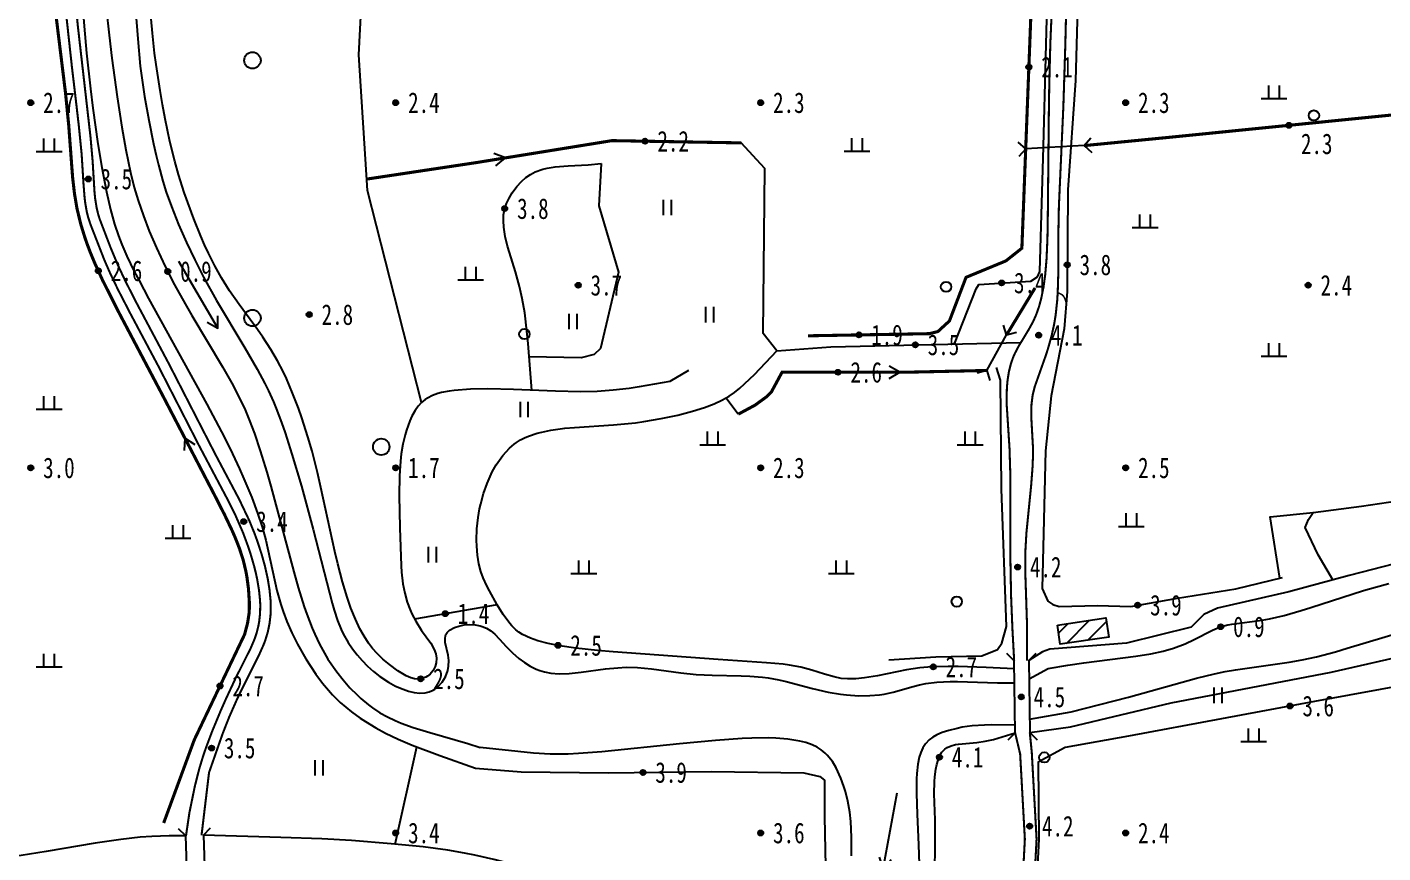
# Model space of a CAD drawing. Header units: metres. Extents: x 494039 to 619385, y 3351420 to 3402703.
# Drawn here: x 580710.4 to 580973.6, y 3397642 to 3397802.2 of the extents above; entities that cross this region are included whole.
import ezdxf
from ezdxf.enums import TextEntityAlignment as Align

# ---------------------------------------------------------------- set-up
doc = ezdxf.new("R2010")
doc.units = ezdxf.units.M
for name, pattern in [('2180', [0]), ('4410a', [0]), ('8521', [0]), ('9610', [0])]:
    doc.linetypes.add(name, pattern=pattern)
for name, color, linetype in [('210100', 130, 'Continuous'), ('220200', 130, 'Continuous'), ('220900', 130, '2180'), ('261301', 141, 'Continuous'), ('310300', 8, 'Continuous'), ('430300', 8, 'Continuous'), ('440100', 8, 'Continuous'), ('510301', 8, 'Continuous'), ('720100', 8, 'Continuous'), ('760201', 8, '8521'), ('810100', 8, '9610'), ('810302', 8, 'Continuous'), ('810501', 8, 'Continuous'), ('810600', 8, 'Continuous')]:
    doc.layers.add(name, color=color, linetype=linetype)
doc.layers.add('710101', color=8, linetype='Continuous', lineweight=0)

# ---------------------------------------------------------------- blocks, each defined once
blk = doc.blocks.new('gc170')
at = {"linetype": 'Continuous'}
blk.add_circle((0, 0), 0.5, dxfattribs=at)
blk = doc.blocks.new('gu')
at = {"flags": 128}
for points in [[(3.75, 0), (-3.75, 0)], [(2.71, -0.6), (3.75, 0), (3.75, 0), (2.71, 0.6)]]:
    blk.add_lwpolyline(points, dxfattribs=at)
blk = doc.blocks.new('p_point')
for radius in [0.25, 0.2, 0.15, 0.1, 0.05]:
    blk.add_circle((0, 0), radius)
blk.add_point((0, 0))
blk = doc.blocks.new('ve')
at = {"color": 0, "linetype": 'Continuous'}
for p, q in [((-0.4, 1.5), (-0.4, 0)), ((0.4, 0), (0.4, 1.5))]:
    blk.add_line(p, q, dxfattribs=at)
blk = doc.blocks.new('v1')
blk.add_circle((0, 0), 0.8)
blk = doc.blocks.new('vm')
at = {"linetype": 'Continuous'}
for p, q in [((1.25, 0), (-1.25, 0)), ((-0.5, 0), (-0.5, 1.3)), ((0.5, 1.3), (0.5, 0))]:
    blk.add_line(p, q, dxfattribs=at)
blk = doc.blocks.new('1-3&1-4')
at = {"layer": '310300', "linetype": 'Continuous'}
h = blk.add_hatch(dxfattribs=at)
h.set_pattern_fill('ANSI31', color=8, scale=20, style=0)
h.set_pattern_definition([(45, (0, 0), (-1.767766953, 1.767766953), [])])
h.paths.add_polyline_path([(580910.408, 3397686.1959), (580919.8163, 3397687.5823), (580920.3667, 3397683.8475), (580910.9583, 3397682.4611)])
at = {"layer": '210100', "color": 141, "linetype": 'Continuous', "flags": 128}
for points in [[(580725.7329, 3397805.865), (580726.3085, 3397800.6427), (580726.8462, 3397796.1685), (580727.8384, 3397788.7259), (580728.7495, 3397782.7984), (580729.5387, 3397778.3805), (580730.4654, 3397774.0004), (580731.1916, 3397771.1105), (580731.9293, 3397768.5882), (580732.9497, 3397765.6018), (580734.0933, 3397762.6527), (580735.4983, 3397759.3744), (580737.1828, 3397755.7788), (580738.9857, 3397752.2367), (580741.0339, 3397748.5357), (580742.366, 3397746.2565), (580748.3226, 3397736.3077), (580750.1231, 3397733.108), (580751.5708, 3397730.3251), (580752.6809, 3397727.9646), (580753.5065, 3397726.0044), (580754.5106, 3397723.3487), (580755.6473, 3397719.9776), (580756.8897, 3397715.8791), (580757.6684, 3397713.1248), (580762.1339, 3397696.4933), (580763.0046, 3397693.4882), (580764.1803, 3397689.7569), (580764.6918, 3397688.28), (580765.7166, 3397685.6056), (580766.2287, 3397684.4077), (580767.123, 3397682.5199), (580767.7698, 3397681.3018), (580768.7868, 3397679.5904), (580770.4879, 3397677.1176), (580771.7271, 3397675.544), (580773.0442, 3397674.0421), (580774.4369, 3397672.6249), (580775.1616, 3397671.9528), (580776.6685, 3397670.6928), (580777.4518, 3397670.1099), (580778.8816, 3397669.1716), (580780.3305, 3397668.3708), (580781.8303, 3397667.662), (580782.9828, 3397667.1806), (580785.3442, 3397666.3195), (580788.5728, 3397665.3164), (580795.922, 3397663.2129), (580798.324, 3397662.4252)], [(580729.1027, 3397834.55), (580731.8566, 3397799.9346), (580732.357, 3397794.6664), (580732.8213, 3397791.0438), (580733.1736, 3397788.7402), (580733.9808, 3397784.1468), (580734.9115, 3397779.5775), (580735.4277, 3397777.3059), (580735.8704, 3397775.4972), (580736.7253, 3397772.3567), (580737.3891, 3397770.2241), (580738.3936, 3397767.3948), (580739.7889, 3397763.9055), (580741.3006, 3397760.4594), (580742.9108, 3397757.0547), (580744.6232, 3397753.6991), (580747.1591, 3397749.1784), (580752.6376, 3397740.0083), (580755.0305, 3397735.8578), (580756.5335, 3397733.0524), (580757.2416, 3397731.6314), (580758.2003, 3397729.5375), (580758.7521, 3397728.2134), (580759.7721, 3397725.5296), (580760.481, 3397723.4927), (580761.7996, 3397719.3762), (580763.6264, 3397713.1352), (580765.9183, 3397704.7434), (580769.5876, 3397690.4601), (580769.989, 3397689.0901), (580770.6642, 3397687.0749), (580771.366, 3397685.3398), (580771.7633, 3397684.498), (580772.7118, 3397682.804), (580773.5285, 3397681.5837), (580774.4262, 3397680.4117), (580775.4027, 3397679.2883), (580776.4586, 3397678.2156), (580777.5969, 3397677.1973), (580778.8237, 3397676.2388), (580780.5452, 3397675.1074), (580781.9221, 3397674.3637), (580783.3557, 3397673.7383), (580784.4457, 3397673.3741), (580785.5312, 3397673.1229), (580786.5965, 3397673.0076), (580787.6259, 3397673.0535), (580788.4443, 3397673.235), (580789.1775, 3397673.5446), (580789.5039, 3397673.7388), (580790.1189, 3397674.2136), (580790.93, 3397675.1099), (580791.578, 3397676.1798), (580792.0269, 3397677.3733), (580792.1959, 3397678.214), (580792.2351, 3397679.333), (580792.0968, 3397680.353), (580791.5576, 3397682.8194), (580791.5118, 3397683.5768), (580791.5903, 3397684.0935), (580791.6757, 3397684.3327), (580791.9351, 3397684.7529), (580792.3934, 3397685.1896), (580793.3183, 3397685.7085), (580794.1785, 3397685.9997), (580795.2494, 3397686.2112), (580796.3501, 3397686.2907), (580797.3565, 3397686.2407), (580798.3013, 3397686.064), (580798.7435, 3397685.9305), (580799.5713, 3397685.5791), (580800.3941, 3397685.0743), (580801.1555, 3397684.4452), (580802.0946, 3397683.483), (580803.4133, 3397682.0096), (580804.6026, 3397680.8103), (580805.8702, 3397679.7036), (580806.9347, 3397678.9075), (580808.041, 3397678.2119), (580809.187, 3397677.6393), (580809.923, 3397677.3549), (580810.8346, 3397677.0936), (580812.0799, 3397676.8716), (580813.6761, 3397676.7599), (580815.6366, 3397676.8098), (580817.9676, 3397677.0368), (580822.6973, 3397677.6814), (580825.062, 3397677.9258), (580826.681, 3397677.9993), (580828.8816, 3397677.9418), (580831.6056, 3397677.6857), (580837.2887, 3397676.9057), (580840.2828, 3397676.5902), (580843.367, 3397676.4497), (580848.9899, 3397676.3571), (580850.6688, 3397676.289), (580853.1696, 3397676.0807), (580854.2324, 3397675.9361), (580856.3409, 3397675.5376), (580857.7382, 3397675.2122), (580862.8567, 3397673.8718), (580865.9177, 3397673.1733), (580868.2741, 3397672.7902), (580869.4606, 3397672.6522), (580871.8392, 3397672.4926), (580873.9742, 3397672.4992), (580875.8567, 3397672.6476), (580876.7892, 3397672.7807), (580878.5001, 3397673.1456), (580882.3949, 3397674.278), (580883.6559, 3397674.6005), (580884.8513, 3397674.8354), (580887.0108, 3397675.1016), (580889.5581, 3397675.2264), (580891.0231, 3397675.2344), (580898.7579, 3397674.9882), (580902.0609, 3397674.9618)], [(580904.9046, 3397675.7491), (580908.6012, 3397677.7517), (580912.4137, 3397678.3941), (580915.5422, 3397678.864), (580925.6392, 3397680.135), (580928.5108, 3397680.6149), (580930.9334, 3397681.1457), (580932.9138, 3397681.7047), (580935.2293, 3397682.558), (580936.9621, 3397683.3826), (580940.3575, 3397685.1628), (580941.1002, 3397685.4941), (580942.2357, 3397685.9116), (580943.5109, 3397686.2421), (580944.2921, 3397686.3901), (580950.1372, 3397687.1515), (580951.579, 3397687.4207), (580954.431, 3397688.0806), (580957.7188, 3397689.002), (580959.5845, 3397689.5782), (580969.8046, 3397692.8934), (580972.1447, 3397693.5755), (580974.7678, 3397694.2595)], [(580905.0081, 3397667.9189), (580913.0938, 3397669.3533), (580924.1784, 3397672.2287), (580937.4336, 3397675.8997), (580940.9259, 3397676.7435), (580942.9776, 3397677.1656), (580944.991, 3397677.5161), (580955.4115, 3397678.9868), (580957.891, 3397679.4328), (580960.6871, 3397680.0519), (580964.3847, 3397681.02), (580966.6837, 3397681.6817), (580977.6898, 3397685.0135)], [(580902.1694, 3397666.7594), (580897.6784, 3397666.8276), (580896.2532, 3397666.7935), (580893.8637, 3397666.6248), (580891.9346, 3397666.3511), (580890.9626, 3397666.1548), (580889.3046, 3397665.7488), (580888.0573, 3397665.3482), (580886.9858, 3397664.8835), (580886.1975, 3397664.433), (580885.4923, 3397663.9037), (580884.7969, 3397663.1693), (580884.2819, 3397662.3741), (580883.8816, 3397661.4923), (580883.5793, 3397660.5408), (580883.3021, 3397659.191), (580883.1106, 3397657.4236), (580883.0548, 3397656.3464), (580883.0241, 3397653.531), (580883.1504, 3397649.5092), (580883.4614, 3397643.5244), (580883.5523, 3397639.7776)], [(580870.3995, 3397641.4425), (580870.4369, 3397645.0302), (580870.2919, 3397648.0958), (580870.0908, 3397649.8621), (580869.703, 3397652.0519), (580869.2446, 3397653.9157), (580868.967, 3397654.8411), (580868.3704, 3397656.5003), (580867.4251, 3397658.5195), (580866.7088, 3397659.7018), (580865.7015, 3397660.9805), (580865.3249, 3397661.3617), (580864.5373, 3397662.0135), (580863.7737, 3397662.4904), (580862.7853, 3397662.9588), (580861.5649, 3397663.3851), (580860.398, 3397663.6858), (580858.0738, 3397664.0723), (580855.742, 3397664.2568), (580854.3403, 3397664.298), (580851.0647, 3397664.2549), (580849.1908, 3397664.1686), (580844.0345, 3397663.7965), (580837.0079, 3397663.1282), (580821.9514, 3397661.5923), (580817.44, 3397661.254), (580815.4353, 3397661.1585), (580811.9275, 3397661.1314), (580808.6623, 3397661.32), (580798.324, 3397662.4252)]]:
    blk.add_lwpolyline(points, dxfattribs=at)
at = {"layer": '220200', "color": 141, "linetype": 'Continuous', "const_width": 0.6, "flags": 128}
for points in [[(580915.2697, 3398058.4568), (580916.0297, 3398037.9975), (580914.9391, 3398010.5992), (580913.9902, 3397979.5928), (580913.2863, 3397963.0466), (580910.9355, 3397957.9828), (580909.2272, 3397945.1305), (580907.8164, 3397871.0137), (580903.5007, 3397759.3172), (580900.3915, 3397756.8552), (580892.6629, 3397753.669), (580889.4359, 3397745.2093), (580887.1963, 3397743.1488), (580885.5731, 3397742.7401), (580861.96, 3397742.3235)], [(580736.8899, 3397647.7882), (580742.8238, 3397663.9084), (580752.6058, 3397684.394), (580753.1796, 3397686.5789), (580753.4657, 3397688.4569), (580753.5123, 3397689.2001), (580753.5107, 3397690.8204), (580753.3514, 3397693.2467), (580753.0568, 3397695.4928), (580752.8549, 3397696.605), (580752.333, 3397698.7979), (580751.603, 3397701.0613), (580750.7282, 3397703.2777), (580750.1956, 3397704.4936), (580748.7052, 3397707.618), (580746.6993, 3397711.5454), (580736.7576, 3397730.6296), (580728.2592, 3397746.7213), (580725.0215, 3397753.1243), (580723.5275, 3397756.3835), (580722.6115, 3397758.5928), (580722.0551, 3397760.0665), (580721.5938, 3397761.3893), (580720.8199, 3397763.8981), (580720.074, 3397766.9513), (580719.5803, 3397769.8566), (580719.2047, 3397773.114), (580718.4453, 3397783.2833), (580717.8289, 3397789.4669), (580715.939, 3397804.8708)], [(581135.1101, 3397801.053), (581118.5672, 3397799.5906), (581069.9178, 3397794.9733), (580977.9899, 3397785.4395), (580932.1435, 3397780.8409), (580915.57, 3397779.2269)], [(580776.3384, 3397772.7369), (580797.582, 3397775.9346), (580823.9298, 3397780.1966), (580849.0365, 3397779.7585)], [(580848.4443, 3397727.1151), (580851.6938, 3397728.8648), (580853.872, 3397730.446), (580854.8798, 3397731.447), (580856.9394, 3397735.2526), (580880.7931, 3397735.2519), (580896.7302, 3397735.5992)]]:
    blk.add_lwpolyline(points, dxfattribs=at)
at = {"layer": '220200', "color": 141, "linetype": 'Continuous', "const_width": 0.6, "elevation": 3.0725, "flags": 128}
blk.add_lwpolyline([(580900.5187, 3397742.4817), (580906.0609, 3397751.6131)], dxfattribs=at)
at = {"layer": '220900', "color": 141, "linetype": 'Continuous'}
for p, q in [((580904.2452, 3397778.587), (580902.7535, 3397779.9192)), ((580915.57, 3397779.2269), (580916.9022, 3397780.7186)), ((580904.2452, 3397778.587), (580902.913, 3397777.0953)), ((580915.57, 3397779.2269), (580917.0617, 3397777.8947)), ((580900.5187, 3397742.4817), (580899.9617, 3397744.4026)), ((580900.5187, 3397742.4817), (580902.4396, 3397743.0387)), ((580896.7302, 3397735.5992), (580894.8093, 3397735.0422)), ((580896.7302, 3397735.5992), (580897.2872, 3397733.6783))]:
    blk.add_line(p, q, dxfattribs=at)
at = {"layer": '220900', "color": 141, "linetype": '2180', "flags": 128}
for points, elevation in [([(580915.57, 3397779.2269), (580904.2452, 3397778.587)], 2.517), ([(580896.7302, 3397735.5992), (580900.5187, 3397742.4817)], 3.0873)]:
    blk.add_lwpolyline(points, dxfattribs=dict(at, elevation=elevation))
at = {"layer": '310300', "color": 8, "linetype": 'Continuous', "elevation": 6.5118, "flags": 128}
blk.add_lwpolyline([(580910.408, 3397686.1959), (580919.8163, 3397687.5823), (580920.3667, 3397683.8475), (580910.9583, 3397682.4611)], close=True, dxfattribs=at)
at = {"layer": '430300', "color": 8, "linetype": 'Continuous'}
for p, q in [((580902.0038, 3397679.28), (580900.571, 3397680.6754)), ((580904.8574, 3397679.3178), (580906.2528, 3397680.7506)), ((580902.1889, 3397665.2866), (580900.7935, 3397663.8538)), ((580905.0424, 3397665.3244), (580906.4752, 3397663.929)), ((580741.2209, 3397645.2964), (580739.7631, 3397646.6656)), ((580744.6244, 3397645.4031), (580745.9936, 3397646.8609))]:
    blk.add_line(p, q, dxfattribs=at)
at = {"layer": '430300', "color": 8, "linetype": 'Continuous', "flags": 128}
for points in [[(580902.1889, 3397665.2866), (580902.0038, 3397679.28)], [(580904.8574, 3397679.3178), (580905.0424, 3397665.3244)], [(580741.9653, 3397621.5502), (580741.2209, 3397645.2964)], [(580744.6244, 3397645.4031), (580745.3688, 3397621.6569)]]:
    blk.add_lwpolyline(points, dxfattribs=at)
at = {"layer": '440100', "color": 8, "linetype": 'Continuous', "const_width": 0.4, "flags": 128}
for points in [[(580904.4757, 3397679.3127), (580904.4906, 3397686.5999), (580904.1874, 3397695.7286), (580904.1576, 3397700.0914), (580904.3777, 3397704.0444), (580905.2875, 3397713.1077), (580905.5718, 3397716.8301), (580905.639, 3397718.4908), (580905.6378, 3397720.9919), (580905.3647, 3397725.861), (580905.3285, 3397728.0725), (580905.3731, 3397729.0677), (580905.5954, 3397730.8365), (580906.0155, 3397732.4989), (580908.2173, 3397738.7132), (580908.6264, 3397740.0136), (580909.2989, 3397742.4443), (580909.7937, 3397744.7092), (580910.0683, 3397746.4217), (580910.3533, 3397749.1076), (580910.456, 3397750.6518), (580910.5875, 3397754.9223), (580910.6034, 3397763.1126), (580910.6862, 3397767.3977), (580911.5541, 3397786.8025), (580911.9346, 3397798.7343), (580912.2491, 3397811.7617)], [(580719.0173, 3397814.2224), (580720.2362, 3397802.3338), (580722.6921, 3397780.8329), (580723.0911, 3397776.2752), (580723.4755, 3397770.0065), (580723.6032, 3397768.8395), (580723.8849, 3397767.1094), (580724.2075, 3397765.7873), (580724.4547, 3397765.0043), (580726.5579, 3397759.504), (580728.0196, 3397756.0008), (580729.4785, 3397752.9019), (580731.6194, 3397748.7006), (580737.8619, 3397736.9622), (580746.8798, 3397719.4045), (580751.5547, 3397710.5856), (580753.4812, 3397706.5404), (580754.4659, 3397704.129), (580754.9831, 3397702.732), (580755.8642, 3397700.0788), (580756.5199, 3397697.7476), (580757.0769, 3397695.264), (580757.4313, 3397693.1128), (580757.644, 3397690.9484), (580757.6805, 3397689.1384), (580757.6249, 3397688.043), (580757.4303, 3397686.4252), (580757.1019, 3397684.8316), (580756.5796, 3397683.1349), (580756.2681, 3397682.3298), (580755.5027, 3397680.6186), (580751.893, 3397673.4096), (580751.0022, 3397671.5085), (580749.5927, 3397668.3102), (580748.3507, 3397665.1544), (580745.6946, 3397657.5741), (580744.2384, 3397645.391)], [(580900.0731, 3397416.9094), (580898.4279, 3397419.0965), (580899.3169, 3397443.5913), (580899.4903, 3397452.6666), (580899.5908, 3397462.9281), (580900.3784, 3397483.5813), (580900.822, 3397506.8377), (580901.4772, 3397532.2458), (580902.325, 3397554.3249), (580903.1187, 3397576.6238), (580905.2996, 3397624.4715), (580906.3555, 3397644.6664), (580905.4236, 3397661.5061), (580905.0424, 3397665.3244)]]:
    blk.add_lwpolyline(points, dxfattribs=at)
at = {"layer": '440100', "color": 8, "linetype": '4410a', "const_width": 0.4, "flags": 128}
for points in [[(580741.2209, 3397645.2964), (580741.8838, 3397649.7801), (580742.9536, 3397654.9835), (580743.802, 3397658.3279), (580744.5616, 3397660.8152), (580745.0809, 3397662.3309), (580746.2773, 3397665.5209), (580748.0247, 3397669.7254), (580748.9781, 3397671.8711), (580750.8721, 3397675.9132), (580753.7841, 3397681.7143), (580754.496, 3397683.3694), (580754.9306, 3397684.632), (580755.2806, 3397686.0299), (580755.4251, 3397686.8299), (580755.6049, 3397688.4463), (580755.6403, 3397690.0128), (580755.6073, 3397690.8666), (580755.4074, 3397692.9097), (580755.0374, 3397695.109), (580754.7846, 3397696.2844), (580754.4532, 3397697.6256), (580753.7494, 3397700.0411), (580753.2985, 3397701.4043), (580752.3029, 3397704.0942), (580750.8842, 3397707.3622), (580749.3496, 3397710.4566), (580743.7234, 3397721.0883), (580735.8699, 3397736.4092), (580730.3992, 3397746.683), (580728.0285, 3397751.2758), (580726.5346, 3397754.3759), (580725.3641, 3397757.0617), (580722.6742, 3397763.9587), (580722.2406, 3397765.2758), (580721.9801, 3397766.2991), (580721.6649, 3397768.0651), (580721.542, 3397769.0581), (580721.32, 3397771.8662), (580720.9619, 3397777.5803), (580720.435, 3397782.8844), (580719.9134, 3397787.4145), (580719.0631, 3397794.601), (580717.6392, 3397807.6795), (580716.5276, 3397819.3382), (580714.7217, 3397840.697), (580714.1948, 3397848.7073), (580713.8697, 3397856.1276), (580713.7987, 3397862.6906), (580713.9197, 3397879.5443), (580713.9936, 3397883.5422), (580714.2117, 3397889.2058), (580714.619, 3397894.6343), (580716.2131, 3397912.5879), (580716.4068, 3397914.2077), (580716.8122, 3397916.7325), (580717.2072, 3397918.4967), (580717.4977, 3397919.5708), (580718.2116, 3397921.8165), (580719.2369, 3397924.4911), (580719.984, 3397926.125), (580721.0657, 3397928.0382), (580722.1135, 3397929.4488), (580723.3246, 3397930.6779), (580724.6896, 3397931.7464), (580725.6671, 3397932.359), (580726.4813, 3397932.7836), (580727.9322, 3397933.3687), (580729.5789, 3397933.8549), (580735.0283, 3397935.1001), (580745.8271, 3397937.8989), (580752.1108, 3397939.3515), (580759.9913, 3397941.0892), (580765.4897, 3397942.4042), (580767.5034, 3397942.9447), (580770.6997, 3397943.8974), (580773.2588, 3397944.7765), (580775.3815, 3397945.628), (580777.2748, 3397946.523), (580779.0167, 3397947.4772), (580780.3184, 3397948.2882), (580781.7487, 3397949.3052), (580782.9496, 3397950.2974), (580783.994, 3397951.3141), (580784.8961, 3397952.3658), (580785.7701, 3397953.5796), (580786.5438, 3397954.8625), (580787.3337, 3397956.4821), (580787.8721, 3397957.891), (580788.2952, 3397959.334), (580788.7041, 3397961.5132), (580788.909, 3397963.5813), (580789.0392, 3397966.8074), (580789.1704, 3397972.4846), (580789.4635, 3397979.4601), (580790.795, 3398001.6414), (580791.9853, 3398025.5659), (580792.141, 3398029.5579), (580792.2485, 3398035.1516), (580792.1509, 3398040.8292), (580791.9275, 3398048.3998)], [(580902.0038, 3397679.28), (580901.6729, 3397685.3191), (580901.4048, 3397691.8325), (580901.2462, 3397700.4021), (580901.2467, 3397715.7751), (580901.1032, 3397720.469), (580900.5672, 3397728.7598), (580900.5384, 3397730.0757), (580900.5935, 3397732.2711), (580900.7231, 3397733.7148), (580900.9884, 3397735.3762), (580901.3666, 3397736.8943), (580901.8082, 3397738.1542), (580902.135, 3397738.8965), (580902.8927, 3397740.3364), (580904.8421, 3397743.5501), (580905.698, 3397745.1092), (580906.2774, 3397746.4098), (580906.8338, 3397747.9955), (580907.2735, 3397749.623), (580907.6908, 3397751.7042), (580908.04, 3397754.2535), (580908.2949, 3397757.2769), (580908.4638, 3397761.207), (580908.5234, 3397764.2727), (580908.7348, 3397785.4981), (580908.824, 3397791.3618), (580909.03, 3397799.1821), (580909.2261, 3397803.7168), (580910.216, 3397822.4286), (580911.1716, 3397848.9435), (580912.0982, 3397868.717), (580912.4434, 3397880.7825), (580913.0196, 3397905.8461), (580913.1862, 3397910.4844), (580913.4322, 3397915.434), (580914.561, 3397931.6806), (580914.6641, 3397935.4066), (580914.6229, 3397941.5095), (580914.5396, 3397948.2915)], [(580895.7444, 3397414.5061), (580896.0821, 3397416.7823), (580896.3618, 3397425.6392), (580897.0344, 3397443.2565), (580897.3196, 3397462.9878), (580898.1075, 3397483.6463), (580898.5508, 3397506.8886), (580899.2065, 3397532.3186), (580900.0548, 3397554.4088), (580900.8487, 3397576.7163), (580903.0305, 3397624.5822), (580904.0804, 3397644.6629), (580903.1665, 3397661.1779), (580902.1889, 3397665.2866)]]:
    blk.add_lwpolyline(points, dxfattribs=at)
at = {"layer": '710101', "color": 8, "linetype": 'Continuous', "const_width": 0.3, "elevation": 4, "flags": 128}
blk.add_lwpolyline([(580910.4192, 3397750.7434), (580911.2193, 3397750.3499), (580911.5377, 3397750.0825), (580911.7965, 3397749.6523), (580912.1067, 3397748.7827)], dxfattribs=at)
at = {"layer": '760201', "color": 8, "linetype": '8521', "flags": 128}
for points in [[(580800.1053, 3398049.6548), (580798.9874, 3398048.6668), (580798.2778, 3398047.8622), (580797.7295, 3398047.0227), (580797.2853, 3398046.1104), (580796.8491, 3398044.896), (580796.4623, 3398043.3742), (580796.2328, 3398042.13), (580795.9391, 3398039.7807), (580795.7303, 3398036.6053), (580795.4208, 3398026.9862), (580794.658, 3398010.0147), (580792.9051, 3397973.7834), (580792.4773, 3397966.5009), (580792.141, 3397962.5556), (580791.9623, 3397961.0047), (580791.7756, 3397959.6839), (580791.3679, 3397957.5144), (580791.1604, 3397956.6631), (580790.7161, 3397955.2049), (580790.2324, 3397953.9965), (580789.6013, 3397952.7736), (580788.3525, 3397950.8719), (580787.2487, 3397949.4673), (580785.9099, 3397947.9596), (580784.0391, 3397946.1535), (580782.8912, 3397945.2294), (580781.4431, 3397944.2776), (580780.102, 3397943.5746), (580779.2706, 3397943.1975), (580777.4211, 3397942.4682), (580775.0943, 3397941.6895), (580773.2067, 3397941.1245), (580769.0419, 3397939.9991), (580754.2973, 3397936.4432), (580739.452, 3397932.7118), (580731.8791, 3397930.8926), (580730.0496, 3397930.3751), (580728.6937, 3397929.8733), (580727.286, 3397929.1581), (580726.2722, 3397928.4454), (580725.8041, 3397928.0483), (580724.9286, 3397927.1765), (580724.141, 3397926.2181), (580723.7835, 3397925.7119), (580723.094, 3397924.5458), (580722.5175, 3397923.2488), (580722.0137, 3397921.7723), (580720.857, 3397917.8142), (580721.9366, 3397910.5694), (580720.6181, 3397902.7435), (580718.2334, 3397898.489), (580717.6977, 3397892.0623), (580717.2809, 3397885.9719), (580717.0974, 3397881.1486), (580717.0708, 3397876.5062), (580717.4833, 3397860.4532), (580717.6522, 3397848.9189), (580717.8397, 3397842.9737), (580718.0811, 3397839.1564), (580718.3081, 3397836.4549), (580720.097, 3397818.9255), (580721.4253, 3397802.406), (580721.9001, 3397797.1664), (580722.6787, 3397790.2167), (580723.1481, 3397786.5157), (580724.126, 3397779.5852), (580724.8765, 3397774.9728), (580725.7799, 3397770.2655), (580726.5685, 3397766.8449), (580727.3562, 3397763.9896), (580728.1144, 3397761.6938), (580728.7497, 3397760.0468), (580729.75, 3397757.7579), (580731.1773, 3397754.8312), (580732.1025, 3397753.0495), (580733.9686, 3397749.5843), (580745.2872, 3397729.0461), (580748.1068, 3397723.7183), (580749.7737, 3397720.4044), (580751.6034, 3397716.5244), (580752.4767, 3397714.5645), (580753.9919, 3397710.9374), (580755.1246, 3397707.9324), (580756.0188, 3397705.2251), (580756.7186, 3397702.6878), (580758.8853, 3397692.9018), (580759.6171, 3397690.1908), (580760.0628, 3397688.811), (580760.7829, 3397686.905), (580761.7724, 3397684.6624), (580762.8761, 3397682.4657), (580764.4966, 3397679.6172), (580766.4402, 3397676.6435), (580767.7313, 3397674.9051), (580769.6426, 3397672.6688), (580771.175, 3397671.161), (580773.342, 3397669.3612), (580775.0621, 3397668.1209), (580776.046, 3397667.4693), (580778.0641, 3397666.2444), (580779.9294, 3397665.2339), (580781.1721, 3397664.6214), (580782.4289, 3397664.043), (580785.1354, 3397662.9011), (580790.5336, 3397660.8675), (580797.3952, 3397658.4295), (580806.2829, 3397657.6946), (580823.2177, 3397657.5067), (580843.2203, 3397657.7662), (580861.1851, 3397657.4985), (580864.2799, 3397656.8098), (580865.2048, 3397656.0688), (580865.2069, 3397648.984), (580865.4896, 3397633.0374), (580865.4801, 3397630.4551), (580865.3705, 3397626.652), (580865.2862, 3397625.2676), (580865.0505, 3397623.0304), (580864.9133, 3397622.1801), (580864.5768, 3397620.673), (580864.1556, 3397619.3681), (580863.8919, 3397618.7315), (580863.452, 3397617.8617), (580862.9075, 3397617.0176), (580862.3512, 3397616.3516), (580861.8257, 3397615.8674), (580861.1441, 3397615.3997), (580860.3037, 3397614.9816), (580859.198, 3397614.5949), (580858.5695, 3397614.4294), (580857.0675, 3397614.1314), (580855.5991, 3397613.9174), (580853.344, 3397613.7064), (580852.2235, 3397613.6565), (580851.1086, 3397613.6463), (580849.1192, 3397613.7401), (580847.3748, 3397613.9666), (580846.5132, 3397614.1406), (580845.7822, 3397614.3269), (580844.3559, 3397614.8017), (580842.9677, 3397615.3994), (580841.1597, 3397616.3805), (580839.6571, 3397617.3776), (580838.2211, 3397618.4665), (580837.1769, 3397619.3284), (580835.1468, 3397621.1325), (580829.8794, 3397626.1478), (580828.5495, 3397627.3849), (580826.5078, 3397629.1778), (580824.2709, 3397630.9176), (580822.6071, 3397632.0269), (580821.6442, 3397632.6117), (580819.5628, 3397633.7675), (580817.5988, 3397634.749), (580814.7402, 3397636.0407), (580811.2537, 3397637.4608), (580809.4924, 3397638.1243), (580806.2336, 3397639.253), (580804.1948, 3397639.8815), (580801.0124, 3397640.731), (580797.3035, 3397641.57), (580795.3141, 3397641.9647), (580792.0676, 3397642.5231), (580787.2844, 3397643.1468), (580781.0412, 3397643.7591), (580773.3411, 3397644.3605), (580767.574, 3397644.7062), (580759.6135, 3397644.9987), (580744.6244, 3397645.4031)], [(580838.7633, 3397735.612), (580835.164, 3397733.4787), (580829.1817, 3397732.4072), (580827.2698, 3397732.1162), (580824.168, 3397731.7487), (580821.0591, 3397731.5285), (580817.8297, 3397731.4599), (580812.9827, 3397731.56), (580804.8334, 3397731.9031), (580799.8394, 3397732.0108), (580796.4271, 3397731.9515), (580793.3039, 3397731.7338), (580792.3379, 3397731.6057), (580790.8358, 3397731.3099), (580790.1135, 3397731.1107), (580789.0785, 3397730.7344), (580788.1153, 3397730.2497), (580787.6658, 3397729.9608), (580786.9718, 3397729.4015), (580786.3143, 3397728.6926), (580785.6957, 3397727.8257), (580785.0897, 3397726.7484), (580784.6603, 3397725.8212), (580784.0041, 3397724.0362), (580783.7411, 3397723.1294), (580783.3233, 3397721.2923), (580783.0254, 3397719.4293), (580782.8657, 3397718.0185), (580782.6735, 3397715.1701), (580782.6036, 3397711.3353), (580782.7228, 3397705.0692), (580782.979, 3397697.6682), (580783.0747, 3397696.4331), (580783.3503, 3397694.1895), (580783.7075, 3397692.3792), (580784.1926, 3397690.6691), (580784.7555, 3397689.1463), (580785.0799, 3397688.399), (580785.8157, 3397686.9388), (580786.9535, 3397685.1243), (580788.7399, 3397682.7121), (580789.4298, 3397681.4592), (580789.7136, 3397680.5855), (580789.8248, 3397679.7416), (580789.7815, 3397678.8812), (580789.6136, 3397678.1735), (580789.2135, 3397677.3504), (580788.6149, 3397676.6664), (580788.0777, 3397676.2651), (580787.7602, 3397676.0878), (580787.0935, 3397675.8325), (580786.3445, 3397675.7219), (580785.6019, 3397675.7794), (580784.8643, 3397675.9734), (580783.9553, 3397676.3639), (580782.3796, 3397677.3145), (580780.7075, 3397678.5242), (580779.4584, 3397679.5636), (580778.3121, 3397680.6679), (580777.4379, 3397681.6511), (580776.6685, 3397682.6622), (580775.7863, 3397684.0269), (580774.9935, 3397685.466), (580774.1082, 3397687.3429), (580773.2485, 3397689.4746), (580772.4935, 3397691.6327), (580771.6055, 3397694.5603), (580770.6781, 3397698.091), (580770.1161, 3397700.4517), (580767.4172, 3397712.8716), (580766.744, 3397715.8216), (580765.707, 3397719.9351), (580764.895, 3397722.7503), (580763.6955, 3397726.4393), (580763.0451, 3397728.2675), (580761.9311, 3397731.1624), (580760.7136, 3397734.0077), (580760.0583, 3397735.4057), (580759.0038, 3397737.463), (580757.7053, 3397739.6867), (580756.1384, 3397742.0621), (580755.1123, 3397743.5197), (580751.5357, 3397748.4256), (580749.6975, 3397751.0563), (580748.1226, 3397753.5415), (580746.8034, 3397755.9105), (580745.5894, 3397758.3399), (580744.8269, 3397759.9854), (580744.0964, 3397761.6476), (580742.7198, 3397765.0128), (580740.8532, 3397770.1404), (580739.7579, 3397773.6056), (580739.0388, 3397776.2095), (580738.117, 3397780.0317), (580737.1936, 3397784.4299), (580736.6709, 3397787.1899), (580736.1856, 3397789.9563), (580735.4109, 3397794.9487), (580735.1152, 3397797.1726), (580734.6948, 3397801.0724), (580734.4916, 3397803.856), (580734.2895, 3397808.7626), (580734.0855, 3397821.7247), (580733.8824, 3397828.041), (580732.8488, 3397847.0706), (580732.5173, 3397854.546), (580732.4331, 3397857.945), (580732.4119, 3397861.3092), (580732.5135, 3397868.7131), (580732.9209, 3397882.1772), (580733.4419, 3397896.5527), (580733.5876, 3397899.4397), (580733.8952, 3397903.5579), (580734.2789, 3397906.8444), (580734.6879, 3397909.3025), (580734.9438, 3397910.5287), (580735.6334, 3397913.1199), (580736.1581, 3397914.5788), (580736.9293, 3397916.1377), (580737.6893, 3397917.2149), (580738.7118, 3397918.2388), (580739.168, 3397918.6054), (580740.1459, 3397919.274), (580741.3279, 3397919.9357), (580742.8499, 3397920.6354), (580745.3832, 3397921.5702), (580747.4481, 3397922.1891), (580749.0025, 3397922.5904), (580750.5609, 3397922.948), (580753.6879, 3397923.5622), (580758.3983, 3397924.3144), (580769.4699, 3397925.8002), (580773.4425, 3397926.3781), (580778.1665, 3397927.1835), (580779.8723, 3397927.5225), (580782.8284, 3397928.1996), (580785.3196, 3397928.8924), (580787.353, 3397929.5757), (580788.9434, 3397930.2109), (580790.8733, 3397931.1442), (580792.4086, 3397932.0516), (580793.6784, 3397932.9199), (580795.2997, 3397934.1905), (580796.8289, 3397935.5751), (580798.4192, 3397937.2561), (580799.3882, 3397938.4461), (580800.2706, 3397939.6915), (580800.9408, 3397940.7864), (580801.8306, 3397942.4928), (580802.6039, 3397944.2613), (580803.3853, 3397946.3849), (580804.1474, 3397948.8701), (580804.7926, 3397951.397), (580805.143, 3397952.9895), (580805.862, 3397957.0459), (580806.1576, 3397959.1858), (580806.6311, 3397963.4688), (580807.1539, 3397969.8988), (580807.3849, 3397973.473), (580807.8298, 3397982.0569), (580808.1067, 3397989.9368), (580808.1957, 3397995.414), (580808.2765, 3398020.197), (580808.4355, 3398026.8512), (580808.6898, 3398031.5861), (580809.043, 3398035.3547), (580809.2932, 3398037.2296), (580809.7242, 3398039.6997), (580810.455, 3398043.0117), (580812.4029, 3398050.8833)], [(580741.2209, 3397645.2964), (580737.9542, 3397645.292), (580734.56, 3397645.184), (580732.3382, 3397645.026), (580728.5959, 3397644.5996), (580723.6208, 3397643.8495), (580714.094, 3397642.2462), (580709.2419, 3397641.4924), (580690.852, 3397638.7996), (580685.1831, 3397637.8412), (580682.0596, 3397637.219), (580677.5298, 3397636.1487), (580671.7918, 3397634.7001), (580666.8679, 3397633.5899), (580663.5929, 3397633.0244), (580660.89, 3397632.7025), (580658.4961, 3397632.5661), (580656.4262, 3397632.605), (580654.6836, 3397632.7943), (580653.2634, 3397633.0927), (580652.4289, 3397633.3461), (580651.0298, 3397633.9331), (580650.4556, 3397634.236), (580649.3537, 3397634.9245), (580648.0785, 3397635.9057), (580645.81, 3397637.8637), (580643.0517, 3397645.6228), (580636.348, 3397678.1037), (580632.1041, 3397702.7493), (580632.412, 3397703.5741), (580634.4947, 3397704.1752), (580655.8353, 3397701.9301), (580659.9614, 3397701.5356), (580666.1406, 3397701.0376), (580671.5235, 3397700.7897), (580686.7182, 3397700.5012), (580687.6028, 3397700.5436), (580688.8979, 3397700.7105), (580689.8679, 3397700.9554), (580690.6652, 3397701.2678), (580691.7007, 3397701.8853), (580692.3598, 3397702.4359), (580692.9434, 3397703.0655), (580693.4684, 3397703.8194), (580693.859, 3397704.6193), (580694.1615, 3397705.5617), (580694.3633, 3397706.6493), (580694.4673, 3397708.0874), (580694.4332, 3397709.8597), (580694.2573, 3397711.5715), (580693.9699, 3397713.0568), (580693.6025, 3397714.3017), (580693.1888, 3397715.3092), (580692.6704, 3397716.2442), (580692.3672, 3397716.6789), (580691.744, 3397717.3906), (580691.0652, 3397717.9729), (580690.201, 3397718.5499), (580689.1003, 3397719.1282), (580687.7368, 3397719.6913), (580685.8745, 3397720.2655), (580683.9738, 3397720.6858), (580681.5588, 3397721.0547), (580680.0947, 3397721.2148), (580676.6495, 3397721.4689), (580664.7617, 3397721.9342), (580658.3824, 3397722.3966), (580650.647, 3397723.1466), (580642.2207, 3397724.0979), (580636.5831, 3397724.8509), (580632.3242, 3397725.5508), (580629.4573, 3397726.1349), (580627.5831, 3397726.6159), (580626.3943, 3397727.0421), (580625.4776, 3397727.4996), (580624.6569, 3397728.0808), (580624.0018, 3397728.7408), (580623.3641, 3397729.5696), (580621.7958, 3397731.8946), (580619.9486, 3397739.4124), (580616.8741, 3397761.0523), (580610.0335, 3397803.9063), (580603.0993, 3397849.576), (580597.2136, 3397886.4319), (580591.2582, 3397923.0652), (580587.4899, 3397941.9926), (580586.3704, 3397945.5009), (580585.4328, 3397947.1597), (580584.0521, 3397948.0748), (580578.0098, 3397948.2986), (580576.3649, 3397947.5388), (580573.8529, 3397943.6312)], [(580890.4078, 3397740.7414), (580894.6135, 3397751.4532), (580895.1229, 3397752.309), (580905.2601, 3397752.9276), (580906.5382, 3397753.7544), (580906.9922, 3397754.827), (580907.7033, 3397779.0646), (580909.0322, 3397831.1017), (580910.7831, 3397881.2469), (580911.6598, 3397927.3498), (580911.966, 3397949.1371)], [(580915.8808, 3397855.6274), (580914.8094, 3397824.4386), (580913.9005, 3397791.8947), (580912.4152, 3397770.672), (580912.2696, 3397750.9155), (580911.7187, 3397743.6996), (580909.1935, 3397730.7036), (580908.0781, 3397719.9793), (580907.4334, 3397693.2941), (580908.5138, 3397690.8184), (580909.5193, 3397690.1557), (580910.7106, 3397689.8141), (580918.1722, 3397690.0028), (580924.6617, 3397689.826), (580933.7237, 3397691.3942), (580945.0453, 3397693.2154), (580954.1286, 3397695.3974)], [(580808.3653, 3397731.7381), (580807.6531, 3397740.8515), (580807.4189, 3397743.2303), (580806.9759, 3397746.8014), (580806.5038, 3397749.5828), (580805.9797, 3397751.8862), (580805.18, 3397754.7085), (580804.0197, 3397758.4638), (580803.6657, 3397759.7093), (580803.216, 3397761.5674), (580802.9177, 3397763.408), (580802.8396, 3397764.6217), (580802.8902, 3397765.8216), (580803.1282, 3397767.0951), (580803.4369, 3397767.9975), (580803.9401, 3397769.0549), (580804.5611, 3397770.0748), (580805.4674, 3397771.279), (580806.3633, 3397772.2558), (580807.221, 3397773.0235), (580808.078, 3397773.6361), (580809.0384, 3397774.148), (580810.5302, 3397774.6747), (580811.3087, 3397774.8614), (580812.9142, 3397775.1215), (580815.4015, 3397775.3256), (580819.3264, 3397775.5125), (580821.7971, 3397775.7557)], [(580821.7971, 3397775.7557), (580821.3484, 3397767.5659), (580825.161, 3397754.6773), (580821.6841, 3397739.8429), (580820.4344, 3397738.6693), (580817.9594, 3397738.0453), (580807.826, 3397738.2437)], [(580851.5701, 3397734.7958), (580855.9455, 3397739.4161), (580866.4205, 3397740.2128), (580903.2926, 3397741.0253)], [(580877.6913, 3397679.4593), (580886.7966, 3397680.0119), (580895.708, 3397680.2433), (580898.7785, 3397681.4542), (580899.641, 3397682.6865), (580900.4988, 3397685.9285), (580899.5728, 3397712.5379), (580899.3337, 3397733.7043), (580898.5931, 3397736.1964)], [(580902.0249, 3397677.6825), (580896.5694, 3397677.9702), (580891.1141, 3397678.1588), (580889.1659, 3397678.1726), (580886.049, 3397678.0904), (580883.7116, 3397677.9024), (580881.1292, 3397677.5326), (580875.4872, 3397676.3751), (580872.964, 3397675.938), (580871.2916, 3397675.7641), (580869.6302, 3397675.7378), (580868.3947, 3397675.8492), (580867.0435, 3397676.1177), (580865.161, 3397676.6632), (580862.7368, 3397677.4494), (580860.5715, 3397678.0193), (580858.3626, 3397678.4143), (580857.1269, 3397678.5773), (580853.8961, 3397678.8798), (580844.5167, 3397679.4946), (580824.144, 3397681.0105), (580821.0859, 3397681.2728), (580816.8778, 3397681.7257), (580813.8115, 3397682.1772), (580811.5059, 3397682.6289), (580809.5317, 3397683.1365), (580808.0996, 3397683.6278), (580806.5396, 3397684.3715), (580805.825, 3397684.8319), (580805.2572, 3397685.2812), (580804.4963, 3397686.0195), (580804.0917, 3397686.4787), (580802.8071, 3397688.2417), (580801.6566, 3397690.1476), (580800.142, 3397692.8463), (580799.631, 3397693.8207), (580798.9187, 3397695.3567), (580798.4613, 3397696.5951), (580798.0783, 3397698.0585), (580797.8012, 3397699.7801), (580797.664, 3397701.5365), (580797.6391, 3397702.6449), (580797.7144, 3397704.8697), (580797.9482, 3397707.0826), (580798.2351, 3397708.7438), (580798.4568, 3397709.7515), (580798.9986, 3397711.7356), (580799.6735, 3397713.6736), (580800.6814, 3397715.924), (580801.4533, 3397717.2922), (580802.7228, 3397719.0878), (580804.0266, 3397720.5184), (580804.9198, 3397721.2968), (580805.3891, 3397721.6436), (580806.1379, 3397722.1151), (580806.9181, 3397722.5203), (580807.7252, 3397722.8686), (580809.4059, 3397723.4248), (580810.2734, 3397723.6458), (580812.0507, 3397723.9996), (580814.7947, 3397724.3697), (580816.6597, 3397724.5457), (580824.2459, 3397725.058), (580828.4617, 3397725.4522), (580830.1363, 3397725.6801), (580833.4548, 3397726.2476), (580836.7259, 3397726.9476), (580839.5341, 3397727.6775), (580841.8819, 3397728.4155), (580843.7785, 3397729.1381), (580845.2419, 3397729.81), (580846.6423, 3397730.5908), (580847.7235, 3397731.3287), (580848.7766, 3397732.1928), (580851.5701, 3397734.7958)], [(581028.8067, 3397720.5974), (581031.0669, 3397712.1535), (581030.5066, 3397711.4658), (581022.8221, 3397708.2603), (581007.5346, 3397704.6752), (580982.3573, 3397699.7867), (580967.0344, 3397695.8045), (580955.3508, 3397692.622), (580941.4673, 3397689.486), (580938.8072, 3397688.2622), (580936.3719, 3397685.8171), (580923.782, 3397682.6668), (580908.9304, 3397681.516), (580907.4992, 3397680.9873), (580904.8574, 3397679.3178)], [(580963.9016, 3397694.9512), (580961.0337, 3397699.8442), (580958.4838, 3397705.1409), (580959.1637, 3397706.6836), (580960.0348, 3397708.0587), (580969.4421, 3397709.2749), (580990.3733, 3397712.3787), (581012.9321, 3397716.5705), (581026.3179, 3397719.6751), (581028.8067, 3397720.5974)], [(580905.0424, 3397665.3244), (580912.9686, 3397666.4505), (580932.4826, 3397671.1124), (580963.556, 3397677.0668), (580996.5657, 3397684.5865), (581027.9049, 3397692.8129), (581056.3666, 3397699.5542), (581087.0633, 3397707.9915), (581106.1709, 3397712.4786), (581113.2038, 3397713.6062), (581134.2292, 3397718.8612)], [(580801.6657, 3397690.1514), (580785.5826, 3397687.3716)], [(581026.795, 3397683.7954), (580999.284, 3397678.4753), (580960.2838, 3397671.3743), (580924.2327, 3397664.62), (580911.8798, 3397662.4335)], [(580886.6251, 3397411.747), (580888.3358, 3397413.7194), (580889.4108, 3397418.3382), (580886.5479, 3397436.2959), (580885.6631, 3397450.0213), (580886.5119, 3397471.8529), (580886.5493, 3397474.226), (580886.4925, 3397477.6412), (580886.4153, 3397478.9485), (580886.2307, 3397480.7698), (580885.8109, 3397483.4354), (580883.7815, 3397492.3342), (580883.356, 3397494.4397), (580882.6973, 3397498.1972), (580882.1845, 3397502.1996), (580882.0589, 3397503.7475), (580881.9218, 3397506.8535), (580881.9073, 3397508.4081), (580881.9857, 3397511.2904), (580882.1166, 3397513.0568), (580882.3228, 3397514.818), (580882.8303, 3397517.9723), (580884.7098, 3397527.7506), (580885.0819, 3397530.2067), (580885.3041, 3397532.2338), (580885.5513, 3397535.8387), (580885.9789, 3397546.8668), (580886.1545, 3397550.3402), (580886.4908, 3397555.1502), (580887.0625, 3397560.8789), (580887.2446, 3397563.7149), (580887.2497, 3397565.4111), (580887.1818, 3397566.6661), (580886.8963, 3397569.1685), (580886.4166, 3397571.9757), (580884.7056, 3397580.0722), (580884.1448, 3397582.9684), (580883.5957, 3397586.4084), (580883.2511, 3397589.5186), (580883.0851, 3397592.6713), (580883.0503, 3397594.568), (580883.1024, 3397599.3169), (580883.3519, 3397604.6949), (580883.8333, 3397610.2442), (580885.5956, 3397626.2056), (580885.9704, 3397629.8895), (580886.4069, 3397635.1162), (580886.5738, 3397638.3168), (580886.6983, 3397643.4932), (580886.6772, 3397648.3809), (580886.5049, 3397653.4276), (580886.5253, 3397655.8292), (580886.5902, 3397656.7541), (580886.7927, 3397658.2362), (580886.9979, 3397659.1645), (580887.233, 3397659.9565), (580887.5991, 3397660.8511), (580887.9879, 3397661.5056), (580888.2166, 3397661.7912), (580888.5522, 3397662.1126), (580889.0014, 3397662.4243), (580889.7629, 3397662.7718), (580890.6083, 3397663.0049), (580891.2076, 3397663.112), (580894.7298, 3397663.4093), (580896.3725, 3397663.6341), (580898.0014, 3397664.0208), (580902.1889, 3397665.2866)], [(580911.8798, 3397662.4335), (580906.69, 3397659.6077), (580906.797, 3397644.667), (580905.74, 3397624.45), (580903.5592, 3397576.6059), (580902.7656, 3397554.3086), (580901.9178, 3397532.2316), (580901.2628, 3397506.8278), (580900.8192, 3397483.5687), (580900.0316, 3397462.9165), (580899.931, 3397452.655), (580899.7464, 3397443.1852), (580899.0607, 3397425.1853), (580899.1914, 3397420.0315), (580900.8719, 3397417.7467), (580903.5058, 3397416.4474), (580908.0628, 3397416.2038)]]:
    blk.add_lwpolyline(points, dxfattribs=at)
at = {"layer": '810100', "color": 8, "linetype": '9610', "flags": 128}
for points in [[(580786.9718, 3397729.4015), (580776.4775, 3397770.5503), (580774.8051, 3397796.8298), (580780.3718, 3397903.86), (580785.3079, 3397911.4949)], [(580855.9455, 3397739.4161), (580853.2966, 3397742.7734), (580853.5674, 3397774.7676), (580849.0365, 3397779.7585)]]:
    blk.add_lwpolyline(points, dxfattribs=at)
for points, elevation in [([(580848.4443, 3397727.1151), (580846.0156, 3397730.267)], 2.9991), ([(580953.5816, 3397695.266), (580951.6757, 3397707.196), (580960.0348, 3397708.0587)], 3.2105), ([(580781.8168, 3397643.6587), (580786.0179, 3397662.5739)], 4.0781)]:
    blk.add_lwpolyline(points, dxfattribs=dict(at, elevation=elevation))
at = {"layer": '261301', "color": 141, "linetype": 'Continuous', "xscale": 2, "yscale": 2}
for p, rotation in [((580795.8246, 3397775.6701, 2.4857), 8.978248649700003), ((580743.6058, 3397750.253, 1.5925), 300.2642621162592), ((580872.33, 3397735.2522, 3.0873), 0.0008418365988305), ((580744.4678, 3397715.8134, 2.8699), 117.6053170285528), ((580877.9578, 3397646.2479, 1.3246), 259.5727995060681)]:
    blk.add_blockref('gu', p, dxfattribs=dict(at, rotation=rotation))
at = {"layer": '510301', "color": 8, "linetype": 'Continuous', "xscale": 2, "yscale": 2}
for p in [(580960.208, 3397785.086, 2.4517), (580888.7822, 3397751.8256, 2.7566), (580806.9169, 3397742.6589, 3.5389), (580890.868, 3397690.7414, 2.7804), (580907.8621, 3397660.5152, 3.8466)]:
    blk.add_blockref('gc170', p, dxfattribs=at)
at = {"layer": '720100', "color": 8, "linetype": 'Continuous', "xscale": 2, "yscale": 2, "zscale": 2}
for p in [(580904.8589, 3397794.4705, 2.1), (580711.0888, 3397787.5623, 2.7056), (580781.9436, 3397787.5625, 2.3573), (580852.7984, 3397787.5626, 2.2594), (580923.6531, 3397787.5628, 2.3143), (580955.3635, 3397783.17, 2.3), (580830.3409, 3397780.0847, 2.1881), (580722.2362, 3397772.748, 3.4675), (580803.1036, 3397767.0041, 3.8297), (580912.3078, 3397756.1006, 3.7917), (580724.2097, 3397754.9405, 2.6273), (580737.6872, 3397754.814, 0.9), (580817.3709, 3397752.1351, 3.6977), (580899.5713, 3397752.5805, 3.35), (580959.0805, 3397752.1354, 2.4368), (580765.1473, 3397746.4414, 2.7715), (580871.8513, 3397742.498, 1.9), (580882.8182, 3397740.5741, 3.4924), (580906.7674, 3397742.4409, 4.1328), (580867.8187, 3397735.2523, 2.6499), (580711.0886, 3397716.7075, 2.9679), (580781.9434, 3397716.7077, 1.6517), (580852.7982, 3397716.7078, 2.2831), (580923.653, 3397716.708, 2.4573), (580752.4481, 3397706.2758, 3.4425), (580902.6671, 3397697.4531, 4.2027), (580925.999, 3397690.0575, 3.8886), (580791.5889, 3397688.4097, 1.3564), (580942.1104, 3397685.8715, 0.9197), (580813.4343, 3397682.2586, 2.5176), (580886.2927, 3397678.0801, 2.7197), (580747.823, 3397674.3776, 2.6629), (580786.8094, 3397675.7688, 2.4755), (580903.3852, 3397672.2464, 4.4839), (580955.5752, 3397670.4922, 3.5802), (580746.181, 3397662.3303, 3.5315), (580887.5032, 3397660.5569, 4.0977), (580829.939, 3397657.5939, 3.8925), (580781.9433, 3397645.8529, 3.4116), (580852.7981, 3397645.853, 3.6129), (580905.0062, 3397647.1704, 4.248), (580923.6529, 3397645.8532, 2.3571)]:
    blk.add_blockref('p_point', p, dxfattribs=at)
at = {"layer": '810302', "color": 8, "linetype": 'Continuous', "xscale": 2, "yscale": 2}
for p in [(580952.4334, 3397788.2941), (580714.6552, 3397778.0088), (580871.4775, 3397778.0889), (580927.4334, 3397763.2941), (580796.4775, 3397753.0889), (580952.4334, 3397738.2941), (580714.6552, 3397728.0088), (580843.4613, 3397721.1253), (580893.4613, 3397721.1253), (580924.7307, 3397705.2823), (580739.6552, 3397703.0088), (580818.4613, 3397696.1253), (580868.4613, 3397696.1253), (580714.6552, 3397678.0088), (580948.503, 3397663.5507)]:
    blk.add_blockref('vm', p, dxfattribs=at)
at = {"layer": '810501', "color": 8, "linetype": 'Continuous', "xscale": 2, "yscale": 2}
for p in [(580754.1288, 3397795.7688), (580754.1288, 3397745.7688), (580779.1288, 3397720.7688)]:
    blk.add_blockref('v1', p, dxfattribs=at)
at = {"layer": '810600', "color": 8, "linetype": 'Continuous', "xscale": 2, "yscale": 2}
for p in [(580834.6592, 3397765.7121, 4.0781), (580816.3492, 3397743.6194, 4.0781), (580842.8892, 3397744.9364, 4.0781), (580806.8801, 3397726.5185, 1.1571), (580789.067, 3397698.3547, 1.1571), (580941.5854, 3397671.065, 3.6225), (580767.0221, 3397656.9769, 4.0781)]:
    blk.add_blockref('ve', p, dxfattribs=at)
at = {"layer": '720100', "color": 8, "width": 0.75}
for s, p in [('2.1', (580907.2589, 3397794.4705, 2.1)), ('2.7', (580713.4888, 3397787.5623, 2.7056)), ('2.4', (580784.3436, 3397787.5625, 2.3573)), ('2.3', (580855.1984, 3397787.5626, 2.2594)), ('2.3', (580926.0531, 3397787.5628, 2.3143)), ('2.2', (580832.7409, 3397780.0847, 2.1881)), ('2.3', (580957.6826, 3397779.5831, 2.3)), ('3.5', (580724.6362, 3397772.748, 3.4675)), ('3.8', (580805.5036, 3397767.0041, 3.8297)), ('2.6', (580726.6097, 3397754.9405, 2.6273)), ('0.9', (580740.0872, 3397754.814, 0.9)), ('3.8', (580914.7078, 3397756.1006, 3.7917)), ('3.7', (580819.7709, 3397752.1351, 3.6977)), ('3.4', (580901.9713, 3397752.5805, 3.35)), ('2.4', (580961.4805, 3397752.1354, 2.4368)), ('2.8', (580767.5473, 3397746.4414, 2.7715)), ('1.9', (580874.2513, 3397742.498, 1.9)), ('4.1', (580909.1674, 3397742.4409, 4.1328)), ('3.5', (580885.2182, 3397740.5741, 3.4924)), ('2.6', (580870.2187, 3397735.2523, 2.6499)), ('3.0', (580713.4886, 3397716.7075, 2.9679)), ('1.7', (580784.3434, 3397716.7077, 1.6517)), ('2.3', (580855.1982, 3397716.7078, 2.2831)), ('2.5', (580926.053, 3397716.708, 2.4573)), ('3.4', (580754.8481, 3397706.2758, 3.4425)), ('4.2', (580905.0671, 3397697.4531, 4.2027)), ('3.9', (580928.399, 3397690.0575, 3.8886)), ('1.4', (580793.9889, 3397688.4097, 1.3564)), ('0.9', (580944.5104, 3397685.8715, 0.9197)), ('2.5', (580815.8343, 3397682.2586, 2.5176)), ('2.7', (580888.6927, 3397678.0801, 2.7197)), ('2.5', (580789.2094, 3397675.7688, 2.4755)), ('2.7', (580750.223, 3397674.3776, 2.6629)), ('4.5', (580905.7852, 3397672.2464, 4.4839)), ('3.6', (580957.9752, 3397670.4922, 3.5802)), ('3.5', (580748.581, 3397662.3303, 3.5315)), ('4.1', (580889.9032, 3397660.5569, 4.0977)), ('3.9', (580832.339, 3397657.5939, 3.8925)), ('4.2', (580907.4062, 3397647.1704, 4.248)), ('3.4', (580784.3433, 3397645.8529, 3.4116)), ('3.6', (580855.1981, 3397645.853, 3.6129)), ('2.4', (580926.0529, 3397645.8532, 2.3571))]:
    blk.add_text(s, height=4, dxfattribs=at).set_placement(p, align=Align.MIDDLE_LEFT)

msp = doc.modelspace()

# ---------------------------------------------------------------- block references
msp.add_blockref('1-3&1-4', (0, 0))

doc.saveas('drawing.dxf')
